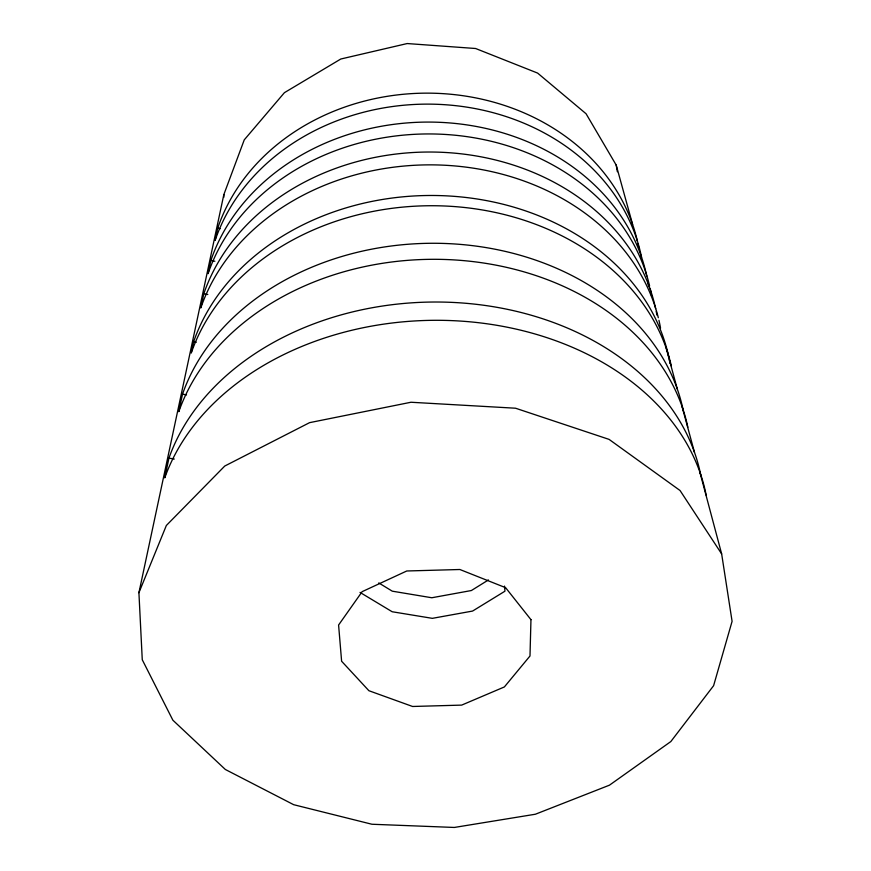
<?xml version="1.0" encoding="UTF-8"?>
<svg xmlns="http://www.w3.org/2000/svg" width="871" height="871" viewBox="0 0 871 871"><rect width="100%" height="100%" fill="white"/><g stroke="black" fill="none" stroke-linecap="round" stroke-linejoin="round"><path stroke-width="1.31" d="M700.796 475.359A272.166 206.96 -1.6 0 0 447.4 302.204A272.166 206.96 -1.6 0 0 168.952 458.113L164.75 477.896A276.956 208.332 -1.6 0 1 448.293 320.484A276.956 208.332 -1.6 0 1 706.163 495.109M683.354 411.036A256.662 201.996 -1.6 0 0 444.264 243.455A256.662 201.996 -1.6 0 0 182.507 394.182L178.795 411.7A260.908 203.444 -1.6 0 1 444.188 259.46A260.908 203.444 -1.6 0 1 687.84 427.247M668.721 356.783A243.913 197.303 -1.6 0 0 440.835 195.627A243.913 197.303 -1.6 0 0 193.634 341.759L191.239 353.027A246.656 198.359 -1.6 0 1 440.018 205.839A246.656 198.359 -1.6 0 1 671.334 365.994M655.645 308.661A232.209 192.513 -1.6 0 0 438.755 152.175A232.209 192.513 -1.6 0 0 203.814 293.734L200.798 307.953A235.682 193.983 -1.6 0 1 436.164 164.924A235.682 193.983 -1.6 0 1 658.313 317.73M646.75 276.096A224.076 188.909 -1.6 0 0 437.819 122.245A224.076 188.909 -1.6 0 0 210.88 260.451L208.071 273.668A227.309 190.368 -1.6 0 1 436.349 134.047A227.309 190.368 -1.6 0 1 649.603 285.982M637.365 241.071A216.182 185.196 -1.6 0 0 434.879 93.262A216.182 185.196 -1.6 0 0 217.728 228.158L215.126 240.429A219.176 186.634 -1.6 0 1 437.732 104.324A219.176 186.634 -1.6 0 1 641.557 257.283M699.805 471.94L721.645 553.891L732.086 621.339L713.599 685.706L670.833 741.559L609.46 785.174L535.382 814.233L454.346 827.45L371.928 824.249L293.679 804.695L225.339 769.474L172.872 720.197L142.267 659.761L138.914 592.716L223.847 194.571L244.25 139.861L284.414 92.674L340.801 59.01L407.203 43.55L475.61 48.504L537.614 73.088L586.074 113.763L616.2 165.076L632.596 224.435M138.914 592.716L166.35 525.485L224.783 466.018L309.575 422.653L410.97 402.25L515.534 408.216L609.079 439.387L680.055 490.515L721.645 553.891M488.435 579.944L471.385 590.527L431.82 597.756L392.298 591.18L378.754 582.928M168.952 458.113L174.276 459.05M182.507 394.182L186.525 394.922M193.634 341.759L196.291 342.259M203.814 293.734L207.799 294.507M210.88 260.451L214.876 261.246M217.728 228.158L220.385 228.692M360.017 592.4L392.168 611.747L432.354 618.345L472.583 611.061L504.962 591.191L504.527 586.085M666.217 348.248L677.29 389.032M682.004 406.376L694.481 452.354M616.2 165.076L617.365 171.718M223.847 194.571L223.847 197.238M637.942 243.651A216.182 185.196 -1.6 0 1 638.715 247.527M648.013 282.694A224.076 188.909 -1.6 0 1 648.623 286.646M650.18 288.53A227.309 190.368 -1.6 0 1 651.65 296.184M656.19 311.241A232.209 192.513 -1.6 0 1 656.908 315.106M658.944 320.321A235.682 193.983 -1.6 0 1 660.556 328.127M669.276 359.429A243.913 197.303 -1.6 0 1 670.006 363.403M530.962 619.662L529.993 655.994L504.374 686.947L461.674 705.107L412.582 706.479L368.901 690.714L341.617 661.241L338.59 625.019L362.14 591.659L406.768 570.984L459.866 569.503L505.605 587.675L530.962 619.662"/></g></svg>
